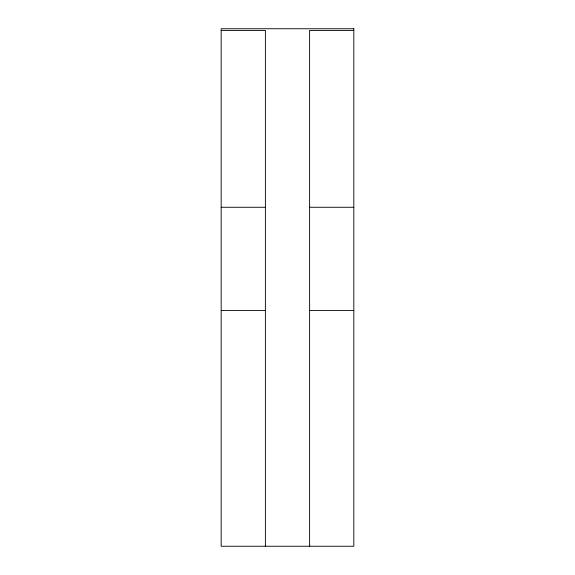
<?xml version="1.0" encoding="UTF-8"?>
<svg xmlns="http://www.w3.org/2000/svg" width="575" height="575" viewBox="0 0 575 575"><rect width="100%" height="100%" fill="white"/><g stroke="black" fill="none" stroke-linecap="round" stroke-linejoin="round"><path stroke-width="0.86" d="M221.181 30.418L265.391 30.418L265.391 546.25M353.819 30.418L309.609 30.418L309.609 546.25M221.181 207.273L265.391 207.273M309.609 207.273L353.819 207.273M221.181 310.442L265.391 310.442M309.609 310.442L353.819 310.442M353.819 28.75L221.181 28.75L221.181 546.25L353.819 546.25L353.819 28.75"/></g></svg>
